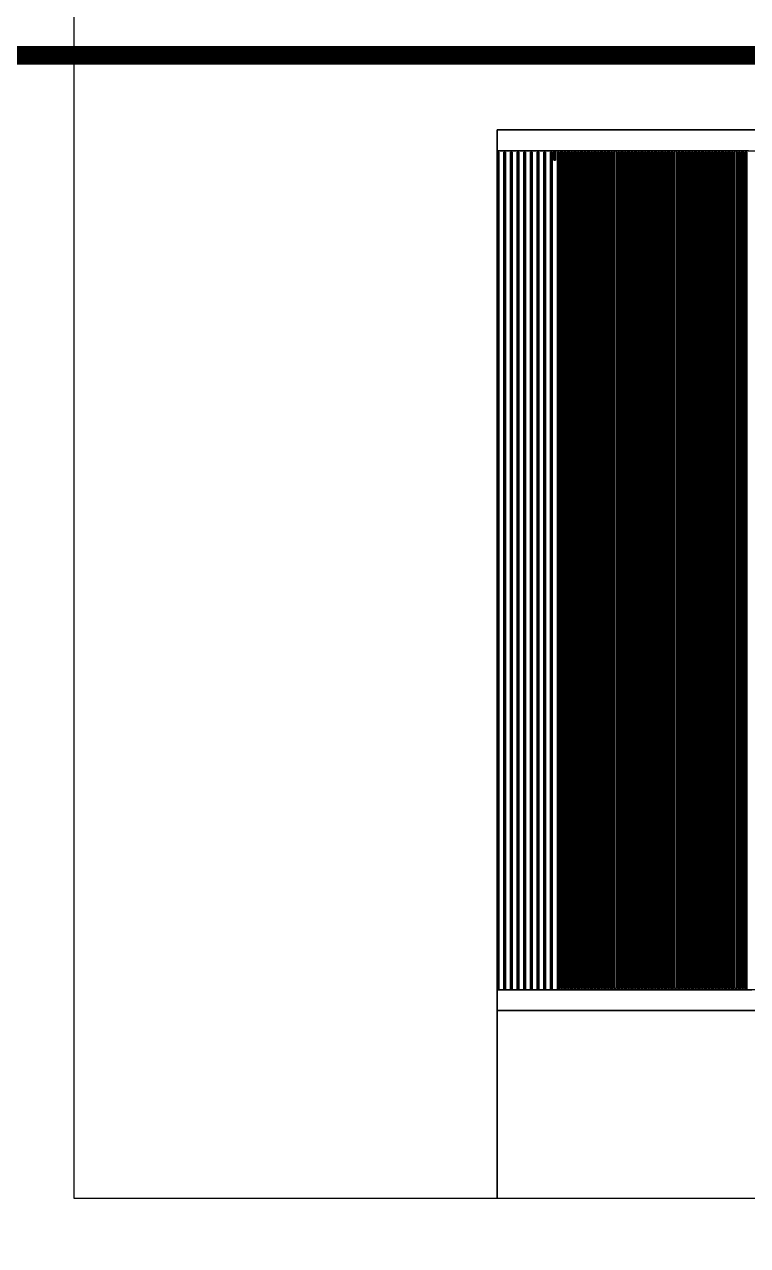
# Model space of a CAD drawing. Extents: x -11215 to 11250, y -11250 to 11250.
# Drawn here: x 1693 to 2556, y -8806 to -7348 of the extents above; entities that cross this region are included whole.
import ezdxf

# ---------------------------------------------------------------- set-up
doc = ezdxf.new("R2010")
doc.units = 0
doc.layers.get('0').update_dxf_attribs({"linetype": 'CONTINUOUS'})
doc.layers.add('CIF_NbWiring', color=7, linetype='CONTINUOUS')

# ---------------------------------------------------------------- blocks, each defined once
blk = doc.blocks.new('MS-Caps')
at = {"layer": 'CIF_NbWiring'}
for points in [[(50, -7524.75), (-870, -7524.75), (-870, -7549.75), (-802, -7549.75), (-802, -7560.95), (-800, -7560.95), (-800, -7549.75), (-794, -7549.75), (-794, -8549.75), (-792, -8549.75), (-792, -7549.75), (-786, -7549.75), (-786, -8549.75), (-784, -8549.75), (-784, -7549.75), (-778, -7549.75), (-778, -8549.75), (-776, -8549.75), (-776, -7549.75), (-770, -7549.75), (-770, -8549.75), (-768, -8549.75), (-768, -7549.75), (-762, -7549.75), (-762, -8549.75), (-760, -8549.75), (-760, -7549.75), (-754, -7549.75), (-754, -8549.75), (-752, -8549.75), (-752, -7549.75), (-746, -7549.75), (-746, -8549.75), (-744, -8549.75), (-744, -7549.75), (-738, -7549.75), (-738, -8549.75), (-736, -8549.75), (-736, -7549.75), (-730, -7549.75), (-730, -8549.75), (-728, -8549.75), (-728, -7549.75), (-722, -7549.75), (-722, -8549.75), (-720, -8549.75), (-720, -7549.75), (-714, -7549.75), (-714, -8549.75), (-712, -8549.75), (-712, -7549.75), (-706, -7549.75), (-706, -8549.75), (-704, -8549.75), (-704, -7549.75), (-698, -7549.75), (-698, -8549.75), (-696, -8549.75), (-696, -7549.75), (-690, -7549.75), (-690, -8549.75), (-688, -8549.75), (-688, -7549.75), (-682, -7549.75), (-682, -8549.75), (-680, -8549.75), (-680, -7549.75), (-674, -7549.75), (-674, -8549.75), (-672, -8549.75), (-672, -7549.75), (-666, -7549.75), (-666, -8549.75), (-664, -8549.75), (-664, -7549.75), (-658, -7549.75), (-658, -8549.75), (-656, -8549.75), (-656, -7549.75), (-650, -7549.75), (-650, -8549.75), (-648, -8549.75), (-648, -7549.75), (-642, -7549.75), (-642, -8549.75), (-640, -8549.75), (-640, -7549.75), (-634, -7549.75), (-634, -8549.75), (-632, -8549.75), (-632, -7549.75), (-626, -7549.75), (-626, -8549.75), (-624, -8549.75), (-624, -7549.75), (-618, -7549.75), (-618, -8549.75), (-616, -8549.75), (-616, -7549.75), (-610, -7549.75), (-610, -8549.75), (-608, -8549.75), (-608, -7549.75), (-602, -7549.75), (-602, -8549.75), (-600, -8549.75), (-600, -7549.75), (-594, -7549.75), (-594, -8549.75), (-592, -8549.75), (-592, -7549.75), (-586, -7549.75), (-586, -8549.75), (-584, -8549.75), (-584, -7549.75), (-578, -7549.75), (-578, -8549.75), (-576, -8549.75), (-576, -7549.75), (-570, -7549.75)], [(-566, -8551.25), (-572, -8551.25), (-572, -7551.25), (-574, -7551.25), (-574, -8551.25), (-580, -8551.25), (-580, -7551.25), (-582, -7551.25), (-582, -8551.25), (-588, -8551.25), (-588, -7551.25), (-590, -7551.25), (-590, -8551.25), (-596, -8551.25), (-596, -7551.25), (-598, -7551.25), (-598, -8551.25), (-604, -8551.25), (-604, -7551.25), (-606, -7551.25), (-606, -8551.25), (-612, -8551.25), (-612, -7551.25), (-614, -7551.25), (-614, -8551.25), (-620, -8551.25), (-620, -7551.25), (-622, -7551.25), (-622, -8551.25), (-628, -8551.25), (-628, -7551.25), (-630, -7551.25), (-630, -8551.25), (-636, -8551.25), (-636, -7551.25), (-638, -7551.25), (-638, -8551.25), (-644, -8551.25), (-644, -7551.25), (-646, -7551.25), (-646, -8551.25), (-652, -8551.25), (-652, -7551.25), (-654, -7551.25), (-654, -8551.25), (-660, -8551.25), (-660, -7551.25), (-662, -7551.25), (-662, -8551.25), (-668, -8551.25), (-668, -7551.25), (-670, -7551.25), (-670, -8551.25), (-676, -8551.25), (-676, -7551.25), (-678, -7551.25), (-678, -8551.25), (-684, -8551.25), (-684, -7551.25), (-686, -7551.25), (-686, -8551.25), (-692, -8551.25), (-692, -7551.25), (-694, -7551.25), (-694, -8551.25), (-700, -8551.25), (-700, -7551.25), (-702, -7551.25), (-702, -8551.25), (-708, -8551.25), (-708, -7551.25), (-710, -7551.25), (-710, -8551.25), (-716, -8551.25), (-716, -7551.25), (-718, -7551.25), (-718, -8551.25), (-724, -8551.25), (-724, -7551.25), (-726, -7551.25), (-726, -8551.25), (-732, -8551.25), (-732, -7551.25), (-734, -7551.25), (-734, -8551.25), (-740, -8551.25), (-740, -7551.25), (-742, -7551.25), (-742, -8551.25), (-748, -8551.25), (-748, -7551.25), (-750, -7551.25), (-750, -8551.25), (-756, -8551.25), (-756, -7551.25), (-758, -7551.25), (-758, -8551.25), (-764, -8551.25), (-764, -7551.25), (-766, -7551.25), (-766, -8551.25), (-772, -8551.25), (-772, -7551.25), (-774, -7551.25), (-774, -8551.25), (-780, -8551.25), (-780, -7551.25), (-782, -7551.25), (-782, -8551.25), (-788, -8551.25), (-788, -7551.25), (-790, -7551.25), (-790, -8551.25), (-796, -8551.25), (-796, -7551.25), (-798, -7551.25), (-798, -8551.25), (-804, -8551.25), (-804, -7551.25), (-806, -7551.25), (-806, -8551.25), (-812, -8551.25), (-812, -7551.25), (-814, -7551.25), (-814, -8551.25), (-820, -8551.25), (-820, -7551.25), (-822, -7551.25), (-822, -8551.25), (-828, -8551.25), (-828, -7551.25), (-830, -7551.25), (-830, -8551.25), (-836, -8551.25), (-836, -7551.25), (-838, -7551.25), (-838, -8551.25), (-844, -8551.25), (-844, -7551.25), (-846, -7551.25), (-846, -8551.25), (-852, -8551.25), (-852, -7551.25), (-854, -7551.25), (-854, -8551.25), (-860, -8551.25), (-860, -7551.25), (-862, -7551.25), (-862, -8551.25), (-868, -8551.25), (-868, -7551.25), (-870, -7551.25), (-870, -8576.25), (1169.5, -8576.25)]]:
    blk.add_lwpolyline(points, dxfattribs=at)
blk = doc.blocks.new('MS-Caps_r')
at = {"layer": 'CIF_NbWiring'}
for points in [[(-570, -7549.75), (-576, -7549.75), (-576, -8549.75), (-578, -8549.75), (-578, -7549.75), (-584, -7549.75), (-584, -8549.75), (-586, -8549.75), (-586, -7549.75), (-592, -7549.75), (-592, -8549.75), (-594, -8549.75), (-594, -7549.75), (-600, -7549.75), (-600, -8549.75), (-602, -8549.75), (-602, -7549.75), (-608, -7549.75), (-608, -8549.75), (-610, -8549.75), (-610, -7549.75), (-616, -7549.75), (-616, -8549.75), (-618, -8549.75), (-618, -7549.75), (-624, -7549.75), (-624, -8549.75), (-626, -8549.75), (-626, -7549.75), (-632, -7549.75), (-632, -8549.75), (-634, -8549.75), (-634, -7549.75), (-640, -7549.75), (-640, -8549.75), (-642, -8549.75), (-642, -7549.75), (-648, -7549.75), (-648, -8549.75), (-650, -8549.75), (-650, -7549.75), (-656, -7549.75), (-656, -8549.75), (-658, -8549.75), (-658, -7549.75), (-664, -7549.75), (-664, -8549.75), (-666, -8549.75), (-666, -7549.75), (-672, -7549.75), (-672, -8549.75), (-674, -8549.75), (-674, -7549.75), (-680, -7549.75), (-680, -8549.75), (-682, -8549.75), (-682, -7549.75), (-688, -7549.75), (-688, -8549.75), (-690, -8549.75), (-690, -7549.75), (-696, -7549.75), (-696, -8549.75), (-698, -8549.75), (-698, -7549.75), (-704, -7549.75), (-704, -8549.75), (-706, -8549.75), (-706, -7549.75), (-712, -7549.75), (-712, -8549.75), (-714, -8549.75), (-714, -7549.75), (-720, -7549.75), (-720, -8549.75), (-722, -8549.75), (-722, -7549.75), (-728, -7549.75), (-728, -8549.75), (-730, -8549.75), (-730, -7549.75), (-736, -7549.75), (-736, -8549.75), (-738, -8549.75), (-738, -7549.75), (-744, -7549.75), (-744, -8549.75), (-746, -8549.75), (-746, -7549.75), (-752, -7549.75), (-752, -8549.75), (-754, -8549.75), (-754, -7549.75), (-760, -7549.75), (-760, -8549.75), (-762, -8549.75), (-762, -7549.75), (-768, -7549.75), (-768, -8549.75), (-770, -8549.75), (-770, -7549.75), (-776, -7549.75), (-776, -8549.75), (-778, -8549.75), (-778, -7549.75), (-784, -7549.75), (-784, -8549.75), (-786, -8549.75), (-786, -7549.75), (-792, -7549.75), (-792, -8549.75), (-794, -8549.75), (-794, -7549.75), (-800, -7549.75), (-800, -7560.95), (-802, -7560.95), (-802, -7549.75), (-870, -7549.75), (-870, -7551.25), (-868, -7551.25), (-868, -8551.25), (-862, -8551.25), (-862, -7551.25), (-860, -7551.25), (-860, -8551.25), (-854, -8551.25), (-854, -7551.25), (-852, -7551.25), (-852, -8551.25), (-846, -8551.25), (-846, -7551.25), (-844, -7551.25), (-844, -8551.25), (-838, -8551.25), (-838, -7551.25), (-836, -7551.25), (-836, -8551.25), (-830, -8551.25), (-830, -7551.25), (-828, -7551.25), (-828, -8551.25), (-822, -8551.25), (-822, -7551.25), (-820, -7551.25), (-820, -8551.25), (-814, -8551.25), (-814, -7551.25), (-812, -7551.25), (-812, -8551.25), (-806, -8551.25), (-806, -7551.25), (-804, -7551.25), (-804, -8551.25), (-798, -8551.25), (-798, -7551.25), (-796, -7551.25), (-796, -8551.25), (-790, -8551.25), (-790, -7551.25), (-788, -7551.25), (-788, -8551.25), (-782, -8551.25), (-782, -7551.25), (-780, -7551.25), (-780, -8551.25), (-774, -8551.25), (-774, -7551.25), (-772, -7551.25), (-772, -8551.25), (-766, -8551.25), (-766, -7551.25), (-764, -7551.25), (-764, -8551.25), (-758, -8551.25), (-758, -7551.25), (-756, -7551.25), (-756, -8551.25), (-750, -8551.25), (-750, -7551.25), (-748, -7551.25), (-748, -8551.25), (-742, -8551.25), (-742, -7551.25), (-740, -7551.25), (-740, -8551.25), (-734, -8551.25), (-734, -7551.25), (-732, -7551.25), (-732, -8551.25), (-726, -8551.25), (-726, -7551.25), (-724, -7551.25), (-724, -8551.25), (-718, -8551.25), (-718, -7551.25), (-716, -7551.25), (-716, -8551.25), (-710, -8551.25), (-710, -7551.25), (-708, -7551.25), (-708, -8551.25), (-702, -8551.25), (-702, -7551.25), (-700, -7551.25), (-700, -8551.25), (-694, -8551.25), (-694, -7551.25), (-692, -7551.25), (-692, -8551.25), (-686, -8551.25), (-686, -7551.25), (-684, -7551.25), (-684, -8551.25), (-678, -8551.25), (-678, -7551.25), (-676, -7551.25), (-676, -8551.25), (-670, -8551.25), (-670, -7551.25), (-668, -7551.25), (-668, -8551.25), (-662, -8551.25), (-662, -7551.25), (-660, -7551.25), (-660, -8551.25), (-654, -8551.25), (-654, -7551.25), (-652, -7551.25), (-652, -8551.25), (-646, -8551.25), (-646, -7551.25), (-644, -7551.25), (-644, -8551.25), (-638, -8551.25), (-638, -7551.25), (-636, -7551.25), (-636, -8551.25), (-630, -8551.25), (-630, -7551.25), (-628, -7551.25), (-628, -8551.25), (-622, -8551.25), (-622, -7551.25), (-620, -7551.25), (-620, -8551.25), (-614, -8551.25), (-614, -7551.25), (-612, -7551.25), (-612, -8551.25), (-606, -8551.25), (-606, -7551.25), (-604, -7551.25), (-604, -8551.25), (-598, -8551.25), (-598, -7551.25), (-596, -7551.25), (-596, -8551.25), (-590, -8551.25), (-590, -7551.25), (-588, -7551.25), (-588, -8551.25), (-582, -8551.25), (-582, -7551.25), (-580, -7551.25), (-580, -8551.25), (-574, -8551.25), (-574, -7551.25), (-572, -7551.25), (-572, -8551.25), (-566, -8551.25)], [(1169.5, -8576.25), (-870, -8576.25), (-870, -8800), (1375, -8800)], [(-1375, -3423.25), (-1375, -8800), (-870, -8800), (-870, -7524.75), (50, -7524.75)]]:
    blk.add_lwpolyline(points, dxfattribs=at)
blk = doc.blocks.new('MS-Feeds_r')
at = {"layer": 'CIF_NbWiring'}
blk.add_lwpolyline([(-5200, 604.75), (-5200, -3375.25), (-1992, -3375.25), (-1992, -3395.25), (-5200, -3395.25), (-5200, -7375.25), (-1992, -7375.25), (-1992, -7395.25), (-5200, -7395.25), (-5200, -10000), (-4750, -10000), (-4750, -11000), (-5750, -11000), (-5750, -11250), (4750, -11250)], dxfattribs=at)
blk = doc.blocks.new('MS-Feeds')
at = {"layer": 'CIF_NbWiring'}
blk.add_lwpolyline([(-5300, 10000), (-5300, -10000), (-5750, -10000), (-5750, -11000), (-4750, -11000), (-4750, -10000), (-5200, -10000), (-5200, -7395.25), (-1992, -7395.25), (-1992, -7375.25), (-5200, -7375.25), (-5200, -3395.25), (-1992, -3395.25), (-1992, -3375.25), (-5200, -3375.25), (-5200, 604.75)], dxfattribs=at)

msp = doc.modelspace()

# ---------------------------------------------------------------- linework, layer by layer
at = {"layer": 'CIF_NbWiring', "const_width": 20}
msp.add_lwpolyline([(0, -7385.25), (3258, -7385.25)], dxfattribs=at)
at = {"layer": 'CIF_NbWiring'}
for points in [[(2257, -7499.25), (4259, -7499.25), (4259, -7474.25), (2257, -7474.25)], [(2257, -8500.75), (2259, -8500.75), (2259, -7500.75), (2257, -7500.75)], [(2265, -8500.75), (2267, -8500.75), (2267, -7500.75), (2265, -7500.75)], [(2273, -8500.75), (2275, -8500.75), (2275, -7500.75), (2273, -7500.75)], [(2281, -8500.75), (2283, -8500.75), (2283, -7500.75), (2281, -7500.75)], [(2289, -8500.75), (2291, -8500.75), (2291, -7500.75), (2289, -7500.75)], [(2297, -8500.75), (2299, -8500.75), (2299, -7500.75), (2297, -7500.75)], [(2305, -8500.75), (2307, -8500.75), (2307, -7500.75), (2305, -7500.75)], [(2313, -8500.75), (2315, -8500.75), (2315, -7500.75), (2313, -7500.75)], [(2321, -8500.75), (2323, -8500.75), (2323, -7500.75), (2321, -7500.75)], [(2325, -7510.45), (2327, -7510.45), (2327, -7499.25), (2325, -7499.25)], [(2329, -8500.75), (2331, -8500.75), (2331, -7500.75), (2329, -7500.75)], [(2333, -8499.25), (2335, -8499.25), (2335, -7499.25), (2333, -7499.25)], [(2337, -8500.75), (2339, -8500.75), (2339, -7500.75), (2337, -7500.75)], [(2341, -8499.25), (2343, -8499.25), (2343, -7499.25), (2341, -7499.25)], [(2345, -8500.75), (2347, -8500.75), (2347, -7500.75), (2345, -7500.75)], [(2349, -8499.25), (2351, -8499.25), (2351, -7499.25), (2349, -7499.25)], [(2353, -8500.75), (2355, -8500.75), (2355, -7500.75), (2353, -7500.75)], [(2357, -8499.25), (2359, -8499.25), (2359, -7499.25), (2357, -7499.25)], [(2361, -8500.75), (2363, -8500.75), (2363, -7500.75), (2361, -7500.75)], [(2365, -8499.25), (2367, -8499.25), (2367, -7499.25), (2365, -7499.25)], [(2369, -8500.75), (2371, -8500.75), (2371, -7500.75), (2369, -7500.75)], [(2373, -8499.25), (2375, -8499.25), (2375, -7499.25), (2373, -7499.25)], [(2377, -8500.75), (2379, -8500.75), (2379, -7500.75), (2377, -7500.75)], [(2381, -8499.25), (2383, -8499.25), (2383, -7499.25), (2381, -7499.25)], [(2385, -8500.75), (2387, -8500.75), (2387, -7500.75), (2385, -7500.75)], [(2389, -8499.25), (2391, -8499.25), (2391, -7499.25), (2389, -7499.25)], [(2393, -8500.75), (2395, -8500.75), (2395, -7500.75), (2393, -7500.75)], [(2397, -8499.25), (2399, -8499.25), (2399, -7499.25), (2397, -7499.25)], [(2401, -8500.75), (2403, -8500.75), (2403, -7500.75), (2401, -7500.75)], [(2405, -8499.25), (2407, -8499.25), (2407, -7499.25), (2405, -7499.25)], [(2409, -8500.75), (2411, -8500.75), (2411, -7500.75), (2409, -7500.75)], [(2413, -8499.25), (2415, -8499.25), (2415, -7499.25), (2413, -7499.25)], [(2417, -8500.75), (2419, -8500.75), (2419, -7500.75), (2417, -7500.75)], [(2421, -8499.25), (2423, -8499.25), (2423, -7499.25), (2421, -7499.25)], [(2425, -8500.75), (2427, -8500.75), (2427, -7500.75), (2425, -7500.75)], [(2429, -8499.25), (2431, -8499.25), (2431, -7499.25), (2429, -7499.25)], [(2433, -8500.75), (2435, -8500.75), (2435, -7500.75), (2433, -7500.75)], [(2437, -8499.25), (2439, -8499.25), (2439, -7499.25), (2437, -7499.25)], [(2441, -8500.75), (2443, -8500.75), (2443, -7500.75), (2441, -7500.75)], [(2445, -8499.25), (2447, -8499.25), (2447, -7499.25), (2445, -7499.25)], [(2449, -8500.75), (2451, -8500.75), (2451, -7500.75), (2449, -7500.75)], [(2453, -8499.25), (2455, -8499.25), (2455, -7499.25), (2453, -7499.25)], [(2457, -8500.75), (2459, -8500.75), (2459, -7500.75), (2457, -7500.75)], [(2461, -8499.25), (2463, -8499.25), (2463, -7499.25), (2461, -7499.25)], [(2465, -8500.75), (2467, -8500.75), (2467, -7500.75), (2465, -7500.75)], [(2469, -8499.25), (2471, -8499.25), (2471, -7499.25), (2469, -7499.25)], [(2473, -8500.75), (2475, -8500.75), (2475, -7500.75), (2473, -7500.75)], [(2477, -8499.25), (2479, -8499.25), (2479, -7499.25), (2477, -7499.25)], [(2481, -8500.75), (2483, -8500.75), (2483, -7500.75), (2481, -7500.75)], [(2485, -8499.25), (2487, -8499.25), (2487, -7499.25), (2485, -7499.25)], [(2489, -8500.75), (2491, -8500.75), (2491, -7500.75), (2489, -7500.75)], [(2493, -8499.25), (2495, -8499.25), (2495, -7499.25), (2493, -7499.25)], [(2497, -8500.75), (2499, -8500.75), (2499, -7500.75), (2497, -7500.75)], [(2501, -8499.25), (2503, -8499.25), (2503, -7499.25), (2501, -7499.25)], [(2505, -8500.75), (2507, -8500.75), (2507, -7500.75), (2505, -7500.75)], [(2509, -8499.25), (2511, -8499.25), (2511, -7499.25), (2509, -7499.25)], [(2513, -8500.75), (2515, -8500.75), (2515, -7500.75), (2513, -7500.75)], [(2517, -8499.25), (2519, -8499.25), (2519, -7499.25), (2517, -7499.25)], [(2521, -8500.75), (2523, -8500.75), (2523, -7500.75), (2521, -7500.75)], [(2525, -8499.25), (2527, -8499.25), (2527, -7499.25), (2525, -7499.25)], [(2529, -8500.75), (2531, -8500.75), (2531, -7500.75), (2529, -7500.75)], [(2533, -8499.25), (2535, -8499.25), (2535, -7499.25), (2533, -7499.25)], [(2537, -8500.75), (2539, -8500.75), (2539, -7500.75), (2537, -7500.75)], [(2541, -8499.25), (2543, -8499.25), (2543, -7499.25), (2541, -7499.25)], [(2545, -8500.75), (2547, -8500.75), (2547, -7500.75), (2545, -7500.75)], [(2549, -8499.25), (2551, -8499.25), (2551, -7499.25), (2549, -7499.25)], [(2553, -8500.75), (2555, -8500.75), (2555, -7500.75), (2553, -7500.75)], [(2257, -8525.75), (4259, -8525.75), (4259, -8500.75), (2257, -8500.75)]]:
    msp.add_lwpolyline(points, close=True, dxfattribs=at)

# ---------------------------------------------------------------- block references
for name, p in [('MS-Feeds_r', (5250, 0)), ('MS-Feeds', (5250, 0)), ('MS-Caps_r', (3127, 50.5)), ('MS-Caps', (3127, 50.5))]:
    msp.add_blockref(name, p)

doc.saveas('drawing.dxf')
